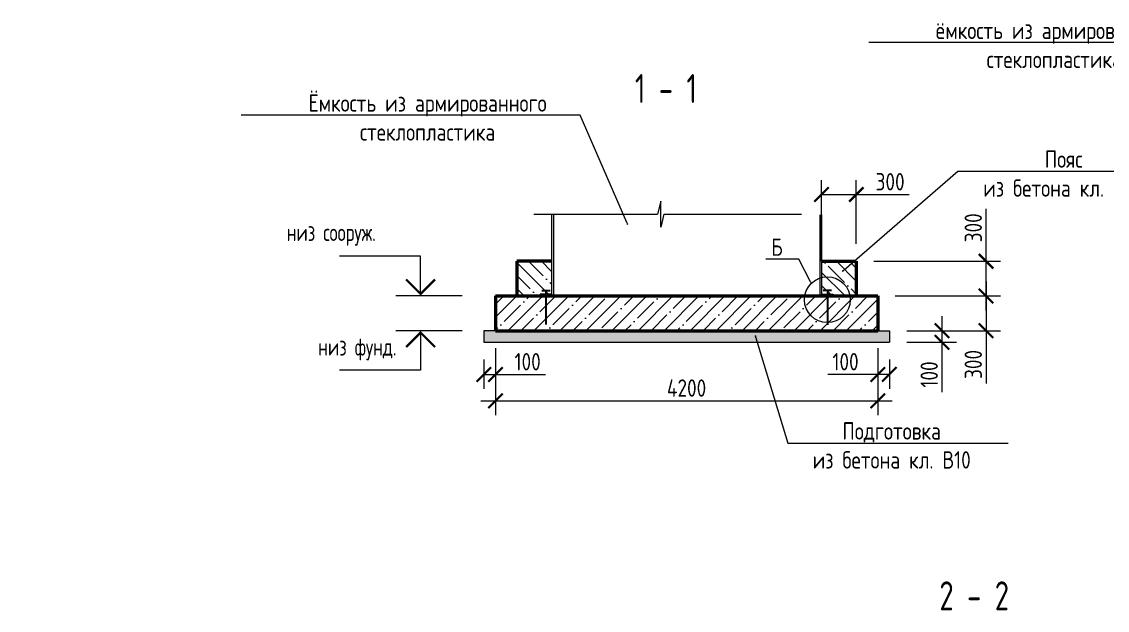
# Model space of a CAD drawing. Header units: millimetres. Extents: x -148017 to 581274, y 1637 to 41526.
# Drawn here: x 1580 to 20320, y 16137 to 26302 of the extents above; entities that cross this region are included whole.
import ezdxf
from ezdxf import colors
from ezdxf.entities.mleader import LeaderData, LeaderLine
from ezdxf.enums import TextEntityAlignment as Align
from ezdxf.lldxf.tags import DXFTag
from ezdxf.math import Vec2, Vec3

# ---------------------------------------------------------------- set-up
doc = ezdxf.new("R2010")
doc.units = ezdxf.units.MM
doc.styles.add('GOST 2.304', font='GOST_0.TTF')
tags = doc.linetypes.add('5-2', pattern=[3.5, 2.5, -1]).pattern_tags.tags
tags[6:7] = [DXFTag(74, 4), DXFTag(75, 0), DXFTag(340, '0'), DXFTag(46, 1.0), DXFTag(50, 0.0), DXFTag(44, 0.0), DXFTag(45, 0.0)]
tags[4:5] = [DXFTag(74, 4), DXFTag(75, 0), DXFTag(340, '0'), DXFTag(46, 1.0), DXFTag(50, 0.0), DXFTag(44, 0.0), DXFTag(45, 0.0)]
doc.dimstyles.new('м20', dxfattribs={"dimscale": 100, "dimtxt": 3, "dimasz": 2.5, "dimexe": 2.5, "dimexo": 3, "dimgap": 0.7, "dimtad": 1, "dimdec": 0, "dimlfac": 0.2, "dimtxsty": 'GOST 2.304', "dimblk": 'ARCHTICK', "dimcen": 2.5, "dimdle": 2.5, "dimclrd": 7, "dimclre": 7, "dimclrt": 256, "dimadec": 1, "dimazin": 0, "dimtfac": 1, "dimtdec": 0, "dimtmove": 0, "dimatfit": 3, "dimldrblk": 'NONE', "dimfxl": 1, "dimlwd": 20, "dimlwe": 20, "dimarcsym": 0})

# ---------------------------------------------------------------- blocks, each defined once
blk = doc.blocks.new('_ArchTick')
at = {"color": 0, "linetype": 'ByBlock', "const_width": 0.15}
blk.add_lwpolyline([(-0.5, -0.5), (0.5, 0.5)], dxfattribs=at)
blk = doc.blocks.new('*D78')
at = {"color": 7, "linetype": 'Continuous', "lineweight": 20, "transparency": 16777216}
for p, q in [((16358, 20666), (16358, 19960)), ((16558, 20466), (16558, 19960)), ((16358, 20210), (15497, 20210)), ((16558, 20210), (16108, 20210))]:
    blk.add_line(p, q, dxfattribs=at)
at = {"color": 7, "linetype": 'Continuous', "lineweight": 20, "transparency": 16777216, "xscale": 250, "yscale": 250, "zscale": 250, "rotation": 180}
blk.add_blockref('_ArchTick', (16358, 20210), dxfattribs=at)
at = {"color": 7, "linetype": 'Continuous', "lineweight": 20, "transparency": 16777216, "xscale": 250, "yscale": 250, "zscale": 250}
blk.add_blockref('_ArchTick', (16558, 20210), dxfattribs=at)
at = {"color": 7, "linetype": 'Continuous', "lineweight": 20, "transparency": 16777216, "insert": (15802, 20430), "char_height": 300, "attachment_point": 5, "style": 'GOST 2.304'}
blk.add_mtext('100', dxfattribs=at)
blk = doc.blocks.new('_None')
blk = doc.blocks.new('*D79')
at = {"color": 7, "linetype": 'Continuous', "lineweight": 20, "transparency": 16777216}
for p, q in [((9758, 20666), (9758, 19960)), ((9558, 20466), (9558, 19960)), ((9558, 20210), (10008, 20210)), ((9758, 20210), (10620, 20210))]:
    blk.add_line(p, q, dxfattribs=at)
at = {"color": 7, "linetype": 'Continuous', "lineweight": 20, "transparency": 16777216, "xscale": 250, "yscale": 250, "zscale": 250, "rotation": 180}
blk.add_blockref('_ArchTick', (9558, 20210), dxfattribs=at)
at = {"color": 7, "linetype": 'Continuous', "lineweight": 20, "transparency": 16777216, "xscale": 250, "yscale": 250, "zscale": 250}
blk.add_blockref('_ArchTick', (9758, 20210), dxfattribs=at)
at = {"color": 7, "linetype": 'Continuous', "lineweight": 20, "transparency": 16777216, "insert": (10314, 20430), "char_height": 300, "attachment_point": 5, "style": 'GOST 2.304'}
blk.add_mtext('100', dxfattribs=at)
blk = doc.blocks.new('*D80')
at = {"color": 7, "linetype": 'Continuous', "lineweight": 20, "transparency": 16777216}
for p, q in [((18227, 21816), (18227, 20966)), ((16658, 21566), (18477, 21566)), ((16858, 20966), (18477, 20966)), ((18227, 20966), (18227, 20056))]:
    blk.add_line(p, q, dxfattribs=at)
at = {"color": 7, "linetype": 'Continuous', "lineweight": 20, "transparency": 16777216, "xscale": 250, "yscale": 250, "zscale": 250}
for p, rotation in [((18227, 21566), 90), ((18227, 20966), 270)]:
    blk.add_blockref('_ArchTick', p, dxfattribs=dict(at, rotation=rotation))
at = {"color": 7, "linetype": 'Continuous', "lineweight": 20, "transparency": 16777216, "insert": (18007, 20383), "char_height": 300, "attachment_point": 5, "rotation": 90, "style": 'GOST 2.304'}
blk.add_mtext('300', dxfattribs=at)
blk = doc.blocks.new('*D60')
at = {"color": 7, "linetype": 'Continuous', "lineweight": 20, "transparency": 16777216}
for p, q in [((17466, 21216), (17466, 20766)), ((16858, 20966), (17716, 20966)), ((16858, 20766), (17716, 20766)), ((17466, 20766), (17466, 19905))]:
    blk.add_line(p, q, dxfattribs=at)
at = {"color": 7, "linetype": 'Continuous', "lineweight": 20, "transparency": 16777216, "xscale": 250, "yscale": 250, "zscale": 250}
for p, rotation in [((17466, 20966), 90), ((17466, 20766), 270)]:
    blk.add_blockref('_ArchTick', p, dxfattribs=dict(at, rotation=rotation))
at = {"color": 7, "linetype": 'Continuous', "lineweight": 20, "transparency": 16777216, "insert": (17246, 20210), "char_height": 300, "attachment_point": 5, "rotation": 90, "style": 'GOST 2.304'}
blk.add_mtext('100', dxfattribs=at)
blk = doc.blocks.new('*D61')
at = {"color": 7, "linetype": 'Continuous', "lineweight": 20, "transparency": 16777216}
for p, q in [((18227, 22166), (18227, 23071)), ((16288, 22166), (18477, 22166)), ((18227, 21316), (18227, 22166)), ((16658, 21566), (18477, 21566))]:
    blk.add_line(p, q, dxfattribs=at)
at = {"color": 7, "linetype": 'Continuous', "lineweight": 20, "transparency": 16777216, "xscale": 250, "yscale": 250, "zscale": 250}
for p, rotation in [((18227, 22166), 90), ((18227, 21566), 270)]:
    blk.add_blockref('_ArchTick', p, dxfattribs=dict(at, rotation=rotation))
at = {"color": 7, "linetype": 'Continuous', "lineweight": 20, "transparency": 16777216, "insert": (18007, 22743), "char_height": 300, "attachment_point": 5, "rotation": 90, "style": 'GOST 2.304'}
blk.add_mtext('300', dxfattribs=at)
blk = doc.blocks.new('*D62')
at = {"color": 7, "linetype": 'Continuous', "lineweight": 20, "transparency": 16777216}
for p, q in [((15388, 22166), (15388, 23568)), ((15988, 22466), (15988, 23568)), ((15388, 23318), (16238, 23318)), ((15988, 23318), (16899, 23318))]:
    blk.add_line(p, q, dxfattribs=at)
at = {"color": 7, "linetype": 'Continuous', "lineweight": 20, "transparency": 16777216, "xscale": 250, "yscale": 250, "zscale": 250, "rotation": 180}
blk.add_blockref('_ArchTick', (15388, 23318), dxfattribs=at)
at = {"color": 7, "linetype": 'Continuous', "lineweight": 20, "transparency": 16777216, "xscale": 250, "yscale": 250, "zscale": 250}
blk.add_blockref('_ArchTick', (15988, 23318), dxfattribs=at)
at = {"color": 7, "linetype": 'Continuous', "lineweight": 20, "transparency": 16777216, "insert": (16571, 23538), "char_height": 300, "attachment_point": 5, "style": 'GOST 2.304'}
blk.add_mtext('300', dxfattribs=at)
blk = doc.blocks.new('_Dot')
at = {"color": 0, "linetype": 'ByBlock', "lineweight": -2}
blk.add_line((-0.5, 0), (-1, 0), dxfattribs=at)
at = {"color": 0, "linetype": 'ByBlock', "const_width": 0.5}
blk.add_lwpolyline([(-0.25, 0, 1), (0.25, 0, 1)], format="xyb", close=True, dxfattribs=at)
blk = doc.blocks.new('отметка уровня')
at = {"lineweight": 20}
for p, q in [((1838344, -451214), (1838344, -450564)), ((1838344, -450564), (1839744, -450564))]:
    blk.add_line(p, q, dxfattribs=at)
at = {"color": 0, "const_width": 40}
blk.add_lwpolyline([(1838094, -450964), (1838344, -451214), (1838594, -450964)], dxfattribs=at)
blk = doc.blocks.new('*D77')
at = {"color": 7, "linetype": 'Continuous', "lineweight": 20, "transparency": 16777216}
for p, q in [((9758, 20666), (9758, 19505)), ((16358, 20666), (16358, 19505)), ((9508, 19755), (16608, 19755))]:
    blk.add_line(p, q, dxfattribs=at)
at = {"color": 7, "linetype": 'Continuous', "lineweight": 20, "transparency": 16777216, "xscale": 250, "yscale": 250, "zscale": 250, "rotation": 180}
blk.add_blockref('_ArchTick', (9758, 19755), dxfattribs=at)
at = {"color": 7, "linetype": 'Continuous', "lineweight": 20, "transparency": 16777216, "xscale": 250, "yscale": 250, "zscale": 250}
blk.add_blockref('_ArchTick', (16358, 19755), dxfattribs=at)
at = {"color": 7, "linetype": 'Continuous', "lineweight": 20, "transparency": 16777216, "insert": (13058, 19975), "char_height": 300, "attachment_point": 5, "style": 'GOST 2.304'}
blk.add_mtext('4200', dxfattribs=at)

msp = doc.modelspace()

# ---------------------------------------------------------------- hatches: boundary and pattern name
at = {"linetype": 'Continuous', "lineweight": 13}
h = msp.add_hatch(dxfattribs=at)
h.set_pattern_fill('ANSI35', scale=50, angle=90)
h.set_pattern_definition([(135, (-2524262.9, 552139.48), (-224.506403, -224.506403), []), (135, (-2524262.9, 552364), (-224.506403, -224.506403), [396.875, -79.375, 0, -79.375])])
h.paths.add_polyline_path([(10728.2, 22166.1), (10728.2, 21596.1), (10528.2, 21596.1), (10528.2, 21566.1), (10128.2, 21566.1), (10128.2, 22166.1)])
h = msp.add_hatch(dxfattribs=at)
h.set_pattern_fill('ANSI35', scale=50, angle=90)
h.set_pattern_definition([(135, (-2523662.9, 552139.48), (-224.506403, -224.506403), []), (135, (-2523662.9, 552364), (-224.506403, -224.506403), [396.875, -79.375, 0, -79.375])])
h.paths.add_polyline_path([(15388.2, 22166.1), (15388.2, 21596.1), (15588.2, 21596.1), (15588.2, 21566.1), (15988.2, 21566.1), (15988.2, 22166.1)])
h = msp.add_hatch(dxfattribs=at)
h.set_pattern_fill('ANSI35', scale=50)
h.set_pattern_definition([(45, (-2524262.9, 552139.48), (-224.506403, 224.506403), []), (45, (-2524038.4, 552139.48), (-224.506403, 224.506403), [396.875, -79.375, 0, -79.375])])
h.paths.add_polyline_path([(16358.2, 20966.1), (16358.2, 21566.1), (9758.2, 21566.1), (9758.2, 20966.1)])
at = {"linetype": 'Continuous', "lineweight": 15}
h = msp.add_hatch(dxfattribs=at)
h.set_pattern_fill('AR-CONC', scale=1.5)
h.set_pattern_definition([(50, (-1961357.22, 362441.3), (273.277003, -23.908628), [28.575, -314.325]), (355, (-1961357.22, 362441.3), (-52.865132, 286.585268), [22.86, -251.460876]), (100.451445, (-1961334.45, 362439.3), (220.41187, 262.676628), [24.285013, -267.135367]), (46.1842, (-1961357.22, 362517.5), (406.61856, -63.06349), [42.8625, -471.4875]), (96.635558, (-1961323.34, 362512.24), (356.1062, 371.13919), [36.427535, -400.70341]), (351.18415, (-1961357.22, 362517.5), (356.1062, 371.13919), [34.28995, -377.1896]), (21, (-1961319.12, 362498.44), (227.421587, -153.397797), [28.575, -314.325]), (326, (-1961319.12, 362498.44), (92.703043, 276.28195), [22.86, -251.46]), (71.451445, (-1961300.17, 362485.66), (320.12463, 122.884153), [24.285013, -267.134906]), (37.5, (-1961357.225, 362441.29), (4.632905, 126.8325583), [0, -248.412, 0, -255.27, 0, -252.4125]), (7.5, (-1961357.22, 362441.3), (100.229494, 150.270862), [0, -145.542, 0, -242.697, 0, -96.2025]), (327.5, (-1961442.19, 362441.29), (203.385893, -8.593116), [0, -95.25, 0, -297.18, 0, -394.335]), (317.5, (-1961480.29, 362441.3), (222.193772, 38.139737), [0, -123.825, 0, -197.358, 0, -280.035])])
h.paths.add_polyline_path([(16558.2, 20766.1), (16558.2, 20966.1), (16358.2, 20966.1), (9758.2, 20966.1), (9558.2, 20966.1), (9558.2, 20766.1)])

# ---------------------------------------------------------------- linework, layer by layer
at = {"color": 7, "linetype": 'Continuous', "lineweight": 20}
for p, q in [((10423.7, 22978.8), (12555.1, 22978.8)), ((12667.3, 22978.8), (15039.3, 22978.8)), ((9181.8, 21566.1), (8039.4, 21566.1)), ((9181.8, 20966.1), (8039.4, 20966.1)), ((9758.2, 20966.1), (9558.2, 20966.1)), ((9558.2, 20966.1), (9558.2, 20766.1)), ((16358.2, 20966.1), (16558.2, 20966.1)), ((16558.2, 20966.1), (16558.2, 20766.1)), ((9558.2, 20766.1), (16558.2, 20766.1))]:
    msp.add_line(p, q, dxfattribs=at)
at = {"color": 7, "linetype": '5-2', "lineweight": 20, "ltscale": 100}
for p, q in [((10728.2, 22964.2), (10728.2, 21596.1)), ((10758.2, 22964.2), (10758.2, 21566.1)), ((15358.2, 22964.2), (15358.2, 21566.1)), ((15388.2, 22964.2), (15388.2, 21596.1)), ((10528.2, 21596.1), (10528.2, 21566.1)), ((10728.2, 21596.1), (10528.2, 21596.1)), ((15388.2, 21596.1), (15588.2, 21596.1)), ((15588.2, 21596.1), (15588.2, 21566.1))]:
    msp.add_line(p, q, dxfattribs=at)
at = {"color": 7, "linetype": 'Continuous', "lineweight": 50}
for p, q in [((10728.2, 22166.1), (10128.2, 22166.1)), ((10128.2, 22166.1), (10128.2, 21566.1)), ((15388.2, 22166.1), (15988.2, 22166.1)), ((15988.2, 22166.1), (15988.2, 21566.1)), ((9758.2, 21566.1), (16358.2, 21566.1)), ((9758.2, 21566.1), (9758.2, 20966.1)), ((16358.2, 21566.1), (16358.2, 20966.1)), ((9758.2, 20966.1), (16358.2, 20966.1))]:
    msp.add_line(p, q, dxfattribs=at)
at = {"color": 7, "linetype": 'Continuous', "lineweight": 30}
for p, q in [((10556.3, 21661.7), (10700.1, 21661.7)), ((10628.2, 21661.7), (10628.2, 21074.2)), ((15560.1, 21661.7), (15416.3, 21661.7)), ((15488.2, 21661.7), (15488.2, 21064.2))]:
    msp.add_line(p, q, dxfattribs=at)
at = {"color": 7, "linetype": 'ByBlock', "lineweight": 20, "ltscale": 100}
msp.add_lwpolyline([(12667.3, 22978.8), (12611.2, 22753.8), (12611.2, 23203.8), (12555.1, 22978.8)], dxfattribs=at)
at = {"color": 7, "linetype": 'Continuous', "lineweight": 20}
msp.add_lwpolyline([(8467, 20931.7), (8467, 20281.7), (7067, 20281.7)], dxfattribs=at)
msp.add_circle((15488.2, 21500.6), 395.7, dxfattribs=at)

# ---------------------------------------------------------------- block references
at = {"color": 7, "linetype": 'Continuous', "lineweight": 20, "xscale": -1}
msp.add_blockref('отметка уровня', (1846810.9, 472814.4), dxfattribs=at)
at = {"color": 7, "linetype": 'Continuous', "lineweight": 20, "rotation": 180}
msp.add_blockref('отметка уровня', (1846810.9, -430282.2), dxfattribs=at)

# ---------------------------------------------------------------- texts
at = {"color": 7, "lineweight": 20, "style": 'GOST 2.304', "width": 0.9}
for s, p in [('1 - 1', (12701.6, 24898.4)), ('2 - 2', (18022.8, 16136.9))]:
    msp.add_text(s, height=500, dxfattribs=at).set_placement(p, align=Align.CENTER)
at = {"color": 7, "linetype": 'Continuous', "lineweight": 25, "style": 'GOST 2.304', "width": 0.9}
for s, p in [('низ сооруж.', (6154.4, 22664.4)), ('низ фунд.', (6698.1, 20685.9))]:
    msp.add_text(s, height=300, dxfattribs=at).set_placement(p, align=Align.MIDDLE_LEFT)

# ---------------------------------------------------------------- dimensions: what is measured, and where the dimension line sits
at = {"color": 7, "linetype": 'Continuous', "lineweight": 20}
for base, p1, p2, picture, middle in [((15388.2, 23317.6), (15988.2, 22166.1), (15388.2, 21866.1), '*D62', (16571.5, 23317.6)), ((9558.2, 20210.3), (9758.2, 20966.1), (9558.2, 20766.1), '*D79', (10313.9, 20210.3)), ((16558.2, 20210.3), (16358.2, 20966.1), (16558.2, 20766.1), '*D78', (15802.5, 20210.3))]:
    dim = msp.add_linear_dim(base=base, p1=p1, p2=p2, dimstyle='м20', override={"dimlfac": 0.5, "dimclrt": 7}, dxfattribs=at)
    dim.commit()
    dim.dimension.update_dxf_attribs({"geometry": picture, "text_midpoint": middle, "dimtype": 160})
for base, p1, p2, picture, middle in [((18226.7, 22166.1), (16358.2, 21566.1), (15988.2, 22166.1), '*D61', (18006.7, 22743.3)), ((17466.2, 20766.1), (16558.2, 20966.1), (16558.2, 20766.1), '*D60', (17246.2, 20210.4))]:
    dim = msp.add_linear_dim(base=base, p1=p1, p2=p2, angle=90, dimstyle='м20', override={"dimlfac": 0.5, "dimclrt": 7}, dxfattribs=at)
    dim.commit()
    dim.dimension.update_dxf_attribs({"geometry": picture, "text_midpoint": middle})
dim = msp.add_linear_dim(base=(18226.7, 20966.1), p1=(16358.2, 21566.1), p2=(16558.2, 20966.1), angle=90, text='300', dimstyle='м20', override={"dimlfac": 0.5, "dimclrt": 7}, dxfattribs=at)
dim.commit()
dim.dimension.update_dxf_attribs({"geometry": '*D80', "text_midpoint": (18226.7, 20382.8), "dimtype": 160})
dim = msp.add_linear_dim(base=(16358.2, 19754.6), p1=(9758.2, 20966.1), p2=(16358.2, 20966.1), text='4200', dimstyle='м20', override={"dimlfac": 0.5, "dimclrt": 7}, dxfattribs=at)
dim.commit()
dim.dimension.update_dxf_attribs({"geometry": '*D77', "text_midpoint": (13058.2, 19974.6)})

# ---------------------------------------------------------------- leaders
ml = msp.add_multileader_mtext('Standard', dxfattribs=at)
ml.set_content('{\\C7;ёмкость из армированного\\Pстеклопластика}', color=84, style='GOST 2.304')
ml.set_leader_properties(linetype='Continuous', lineweight=20)
ml.set_arrow_properties(name='NONE')
ml.build(insert=Vec2(0, 0))
ml.multileader.update_dxf_attribs({"text_left_attachment_type": 6, "text_right_attachment_type": 6, "dogleg_length": 3, "arrow_head_size": 30, "scale": 100})
ctx = ml.context
ctx.base_point, ctx.scale, ctx.char_height, ctx.arrow_head_size, ctx.landing_gap_size, ctx.plane_origin = Vec3(17659, 25942.3), 100, 300, 30, 0, Vec3(22187.1, 30328)
ctx.left_attachment, ctx.right_attachment, ctx.text_align_type = 6, 6, 1
notes = []
notes.append((ctx, [(0, (1, 1, 0), (22041.2, 25942.3), (-1, 0), 300, [(0, [(22563.6, 24737.9)], 0, [])])]))
ctx.mtext.insert, ctx.mtext.alignment, ctx.mtext.flow_direction = Vec3(19405.5, 26302.3), 2, 5
ml = msp.add_multileader_mtext('Standard', dxfattribs=at)
ml.set_content('{\\C0;Опорная юбка ёмкости}', color=84, style='GOST 2.304')
ml.set_leader_properties(linetype='Continuous', lineweight=20)
ml.set_arrow_properties(name='NONE')
ml.build(insert=Vec2(0, 0))
ml.multileader.update_dxf_attribs({"text_left_attachment_type": 6, "text_right_attachment_type": 6, "dogleg_length": 3, "arrow_head_size": 30, "scale": 100})
ctx = ml.context
ctx.base_point, ctx.scale, ctx.char_height, ctx.arrow_head_size, ctx.landing_gap_size, ctx.plane_origin = Vec3(25793.6, 25311.2), 100, 300, 30, 0, Vec3(38801, 28488.4)
ctx.left_attachment, ctx.right_attachment, ctx.text_align_type = 6, 6, 1
notes.append((ctx, [(1, (1, 1, 0), (25493.6, 25311.2), (1, 0), 300, [(0, [(23880.5, 22531.4)], 0, [])])]))
ctx.mtext.insert, ctx.mtext.width, ctx.mtext.alignment, ctx.mtext.flow_direction = Vec3(26961.4, 25671.2), 2823.818, 2, 5
ml = msp.add_multileader_mtext('Standard', dxfattribs=at)
ml.set_content('{\\C7;Ёмкость из армированного\\P\\pq*;стеклопластика}', color=84, style='GOST 2.304')
ml.set_leader_properties(linetype='Continuous', lineweight=20)
ml.set_arrow_properties(name='DOT')
ml.build(insert=Vec2(0, 0))
ml.multileader.update_dxf_attribs({"text_left_attachment_type": 6, "text_right_attachment_type": 6, "dogleg_length": 3, "arrow_head_size": 30, "scale": 100})
ctx = ml.context
ctx.base_point, ctx.scale, ctx.char_height, ctx.arrow_head_size, ctx.landing_gap_size, ctx.plane_origin = Vec3(6837.6, 24687.9), 100, 300, 30, 0, Vec3(11365.5, 29068)
ctx.left_attachment, ctx.right_attachment, ctx.text_align_type = 6, 6, 1
notes.append((ctx, [(0, (1, 1, 0), (11219.5, 24687.9), (-1, 0), 300, [(0, [(12036.6, 22808.9)], 0, [])])]))
ctx.mtext.insert, ctx.mtext.alignment, ctx.mtext.flow_direction = Vec3(8587.4, 25047.9), 2, 5
ml = msp.add_multileader_mtext('Standard', dxfattribs=at)
ml.set_content('{\\C7;Пояс\\Pиз бетона кл. В20}', color=84, style='GOST 2.304')
ml.set_leader_properties(linetype='Continuous', lineweight=20)
ml.set_arrow_properties(name='DOT')
ml.build(insert=Vec2(0, 0))
ml.multileader.update_dxf_attribs({"text_left_attachment_type": 6, "text_right_attachment_type": 6, "dogleg_length": 3, "arrow_head_size": 30, "scale": 100})
ctx = ml.context
ctx.base_point, ctx.scale, ctx.char_height, ctx.arrow_head_size, ctx.landing_gap_size, ctx.plane_origin = Vec3(18040.8, 23719.2), 100, 300, 30, 0, Vec3(16459.3, 23609)
ctx.left_attachment, ctx.right_attachment, ctx.text_align_type = 6, 6, 1
notes.append((ctx, [(0, (1, 1, 0), (17740.8, 23719.2), (1, 0), 300, [(0, [(15755.7, 21997)], 0, [])])]))
ctx.mtext.insert, ctx.mtext.alignment, ctx.mtext.flow_direction = Vec3(19565.2, 24079.2), 2, 5
ml = msp.add_multileader_mtext('Standard', dxfattribs=at)
ml.set_content('Б', color=84, style='GOST 2.304')
ml.set_leader_properties(linetype='Continuous', lineweight=20)
ml.set_arrow_properties(name='DOT')
ml.build(insert=Vec2(0, 0))
ml.multileader.update_dxf_attribs({"text_left_attachment_type": 6, "text_right_attachment_type": 6, "dogleg_length": 3, "arrow_head_size": 30, "scale": 100})
ctx = ml.context
ctx.base_point, ctx.scale, ctx.char_height, ctx.arrow_head_size, ctx.landing_gap_size, ctx.plane_origin = Vec3(14543.3, 22198.9), 100, 300, 30, 0, Vec3(15592.5, 23730.8)
ctx.left_attachment, ctx.right_attachment, ctx.text_align_type = 6, 6, 1
notes.append((ctx, [(1, (1, 1, 0), (14993.6, 22198.9), (-1, 0), 300, [(0, [(15212.8, 21784.7)], 0, [])])]))
ctx.mtext.insert, ctx.mtext.alignment, ctx.mtext.flow_direction = Vec3(14619.3, 22558.9), 2, 5
ml = msp.add_multileader_mtext('Standard', dxfattribs=at)
ml.set_content('{\\C7;Подготовка\\Pиз бетона кл. В10}', color=84, style='GOST 2.304')
ml.set_leader_properties(linetype='Continuous', lineweight=20)
ml.set_arrow_properties(name='DOT')
ml.build(insert=Vec2(0, 0))
ml.multileader.update_dxf_attribs({"text_left_attachment_type": 6, "text_right_attachment_type": 6, "dogleg_length": 3, "arrow_head_size": 30, "scale": 100})
ctx = ml.context
ctx.base_point, ctx.scale, ctx.char_height, ctx.arrow_head_size, ctx.landing_gap_size, ctx.plane_origin = Vec3(15104.3, 19024.1), 100, 300, 30, 0, Vec3(16724.6, 19211)
ctx.left_attachment, ctx.right_attachment, ctx.text_align_type = 6, 6, 1
notes.append((ctx, [(0, (1, 1, 0), (14804.3, 19024.1), (1, 0), 300, [(0, [(14246.1, 20872.7)], 0, [])])]))
ctx.mtext.insert, ctx.mtext.alignment, ctx.mtext.flow_direction = Vec3(16598.2, 19384.1), 2, 5
for ctx, leaders in notes:
    for number, flags, end, landing, length, lines in leaders:
        leader = LeaderData()
        leader.index, (leader.has_last_leader_line, leader.has_dogleg_vector, leader.attachment_direction) = number, flags
        leader.last_leader_point, leader.dogleg_vector, leader.dogleg_length = Vec3(end), Vec3(landing), length
        for number, points, colour, breaks in lines:
            line = LeaderLine()
            line.index, line.vertices, line.color, line.breaks = number, Vec3.list(points), colors.encode_raw_color(colour), breaks
            leader.lines.append(line)
        ctx.leaders.append(leader)

doc.saveas('drawing.dxf')
